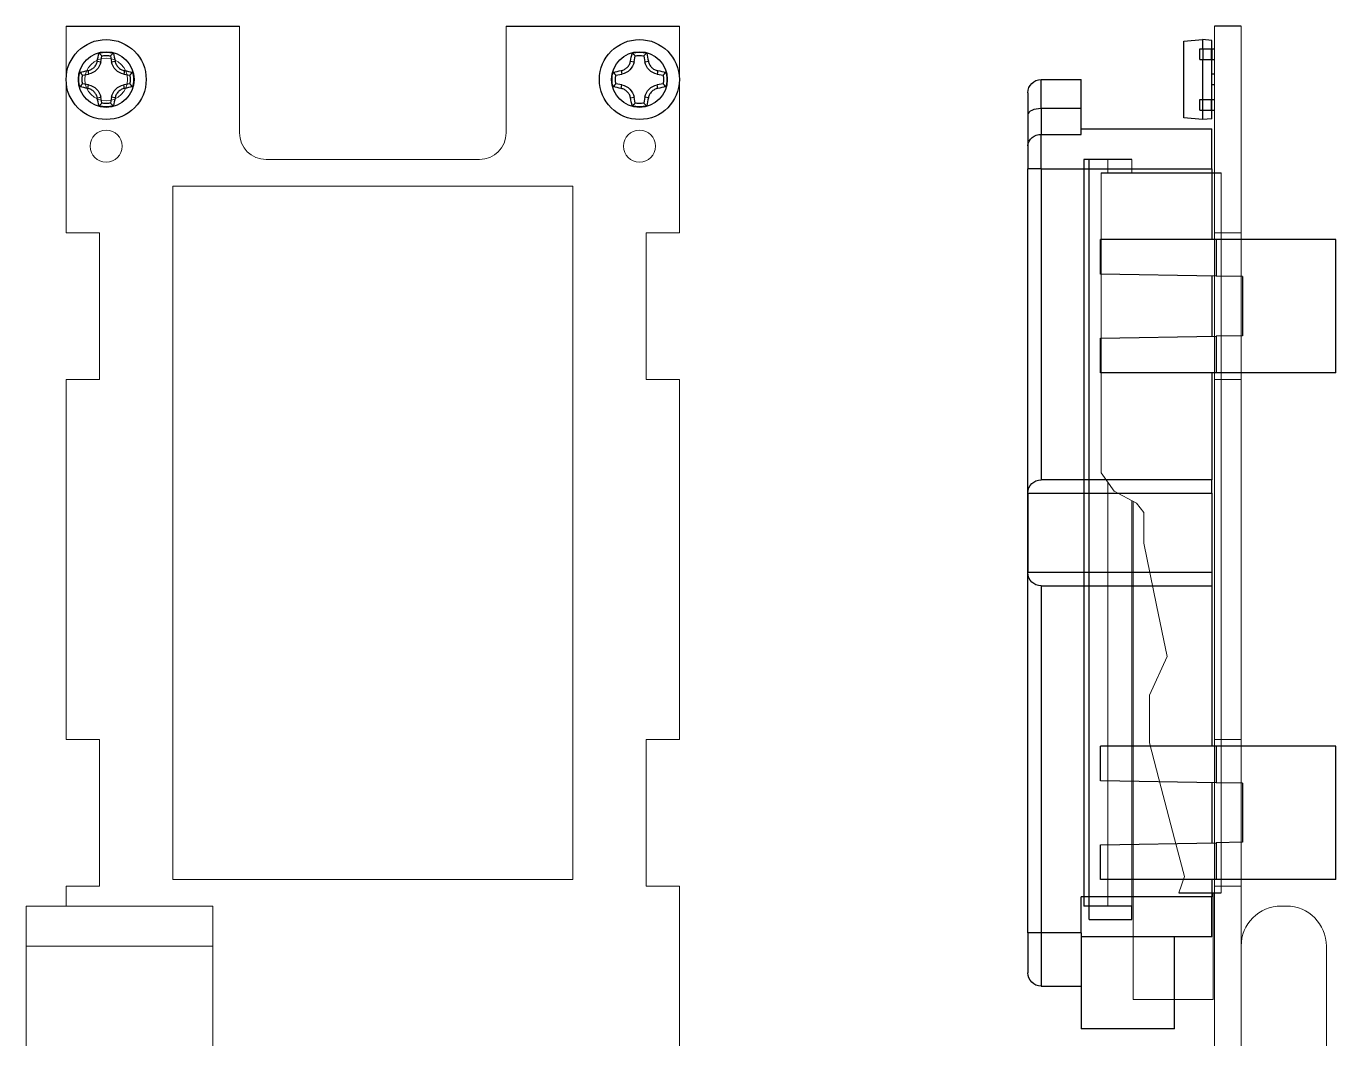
# Model space of a CAD drawing. Header units: millimetres. Extents: x -13 to 383, y -156 to 81.
# Drawn here: x -13 to 36.12, y 15.67 to 53.65 of the extents above; entities that cross this region are included whole.
import ezdxf

# ---------------------------------------------------------------- set-up
doc = ezdxf.new("R2010")
doc.units = ezdxf.units.MM
doc.header["$LTSCALE"] = 0.5
doc.layers.get('0').update_dxf_attribs({"lineweight": 18})

# ---------------------------------------------------------------- blocks, each defined once
blk = doc.blocks.new('*X5')
at = {"color": 7, "linetype": 'Continuous', "lineweight": 25}
for p, q in [((-6.441, -3.422), (-7.941, -3.422)), ((-7.941, -4.513), (-7.941, -3.422)), ((-6.441, -4.513), (-6.441, -3.422)), ((-5.941, -3.922), (-5.941, -4.74)), ((-7.941, -5.484), (-7.941, -4.513)), ((-7.941, -4.513), (-6.441, -4.513)), ((-6.441, -4.513), (-6.441, -5.484)), ((-5.941, -4.74), (-5.941, -5.913)), ((-7.941, -5.272), (-12.841, -5.272)), ((-12.841, -6.772), (-12.841, -5.272)), ((-6.441, -5.484), (-7.941, -5.484)), ((-6.441, -6.772), (-6.441, -5.484)), ((-5.941, -5.913), (-5.941, -6.772)), ((-6.441, -6.772), (-12.841, -6.772)), ((-12.841, -6.772), (-12.841, -9.422)), ((-6.441, -6.772), (-5.941, -6.772)), ((-6.441, -6.772), (-6.441, -18.432)), ((-5.941, -35.422), (-5.941, -6.772)), ((-17.491, -14.422), (-17.491, -9.422)), ((-17.491, -9.422), (-13.006, -9.422)), ((-13.006, -9.422), (-13.006, -10.798)), ((-13.006, -9.422), (-8.661, -9.422)), ((-8.661, -10.722), (-8.661, -9.422)), ((-13.991, -10.815), (-13.006, -10.798)), ((-13.006, -10.798), (-8.661, -10.722)), ((-12.841, -10.795), (-12.841, -13.049)), ((-13.991, -10.815), (-13.991, -13.029)), ((-13.991, -13.029), (-13.006, -13.046)), ((-13.006, -13.046), (-13.006, -14.422)), ((-8.661, -13.122), (-13.006, -13.046)), ((-8.661, -14.422), (-8.661, -13.122)), ((-17.491, -14.422), (-13.006, -14.422)), ((-13.006, -14.422), (-8.661, -14.422)), ((-12.841, -14.422), (-12.841, -18.432)), ((-12.841, -18.432), (-6.441, -18.432)), ((-12.841, -18.929), (-12.841, -18.432)), ((-5.941, -18.929), (-12.841, -18.929)), ((-12.841, -18.929), (-12.841, -21.914)), ((-5.941, -18.929), (-5.941, -21.914)), ((-12.841, -21.914), (-5.941, -21.914)), ((-12.841, -21.914), (-12.841, -22.412)), ((-6.441, -22.412), (-12.841, -22.412)), ((-12.841, -22.412), (-12.841, -28.422)), ((-6.441, -22.412), (-6.441, -35.422)), ((-17.491, -33.422), (-17.491, -28.422)), ((-17.491, -28.422), (-13.006, -28.422)), ((-13.006, -28.422), (-13.006, -29.798)), ((-13.006, -28.422), (-8.661, -28.422)), ((-8.661, -29.722), (-8.661, -28.422)), ((-13.991, -29.815), (-13.006, -29.798)), ((-13.991, -29.815), (-13.991, -32.029)), ((-13.006, -29.798), (-8.661, -29.722)), ((-12.841, -29.795), (-12.841, -32.049)), ((-13.991, -32.029), (-13.006, -32.046)), ((-13.006, -32.046), (-13.006, -33.422)), ((-8.661, -32.122), (-13.006, -32.046)), ((-8.661, -33.422), (-8.661, -32.122)), ((-17.491, -33.422), (-13.006, -33.422)), ((-13.006, -33.422), (-8.661, -33.422)), ((-12.841, -33.422), (-12.841, -34.072)), ((-12.841, -34.072), (-7.941, -34.072)), ((-12.841, -35.572), (-12.841, -34.072)), ((-7.941, -35.422), (-7.941, -34.072)), ((-12.841, -35.572), (-7.941, -35.572)), ((-11.441, -39.022), (-11.441, -35.572)), ((-7.941, -35.422), (-6.441, -35.422)), ((-7.941, -35.422), (-7.941, -37.381)), ((-6.441, -35.422), (-6.441, -37.422)), ((-6.441, -35.422), (-5.941, -35.422)), ((-5.941, -35.422), (-5.941, -36.922)), ((-7.941, -37.381), (-7.941, -39.022)), ((-6.441, -37.422), (-7.941, -37.422)), ((-11.441, -39.022), (-7.941, -39.022))]:
    blk.add_line(p, q, dxfattribs=at)
blk.add_lwpolyline([(-6.441, -4.513), (-6.344, -4.517), (-6.25, -4.53), (-6.164, -4.551), (-6.088, -4.579), (-6.026, -4.614), (-5.979, -4.653), (-5.951, -4.696), (-5.941, -4.74)], dxfattribs=at)
for centre, radius, start, end in [((-6.441, -3.922), 0.5, 360, 90), ((-6.409, -5.951), 0.469, 4.6814, 94.0184), ((-6.441, -18.932), 0.5, 0.2851, 90), ((-6.441, -21.912), 0.5, 270, 359.7149), ((-6.441, -36.922), 0.5, 270, 360)]:
    blk.add_arc(centre, radius, start, end, dxfattribs=at)
blk = doc.blocks.new('*X18')
at = {"color": 4, "linetype": 'Continuous', "lineweight": 25}
for p, q in [((-1.013, 28.176), (-2.813, 28.176)), ((-2.813, 28.176), (-2.813, 0.176)), ((-2.613, 0.176), (-2.613, 28.176)), ((-1.013, 0.176), (-2.813, 0.176)), ((-2.613, -0.324), (-2.613, 0.176)), ((-1.013, -0.324), (-1.013, 0.176)), ((-2.613, -0.324), (-1.013, -0.324))]:
    blk.add_line(p, q, dxfattribs=at)
at = {"color": 4, "linetype": 'Continuous', "ltscale": 0.5}
for p, q in [((-1.913, 27.676), (-1.913, 28.176)), ((-1.013, 27.676), (-1.013, 28.176)), ((-1.913, 0.176), (-1.913, 16.077)), ((-1.013, 0.176), (-1.013, 15.376))]:
    blk.add_line(p, q, dxfattribs=at)
blk = doc.blocks.new('*X19')
at = {"color": 8, "linetype": 'Continuous', "ltscale": 0.5}
for p, q in [((-2.508, -1.171), (-2.508, -12.418)), ((1.992, -1.171), (1.992, -28.171)), ((-2.508, -12.418), (-2.02, -13.104)), ((-2.02, -13.104), (-1.188, -13.564)), ((-1.188, -13.564), (-0.911, -13.906)), ((-0.911, -13.906), (-0.911, -15.063)), ((-0.911, -15.063), (-0.434, -17.382)), ((-0.434, -17.382), (-0.037, -19.313)), ((-0.037, -19.313), (-0.691, -20.756)), ((-0.691, -20.756), (-0.691, -22.553)), ((-0.691, -22.553), (-0.251, -24.24)), ((-0.251, -24.24), (0.246, -26.144)), ((0.246, -26.144), (0.615, -27.561)), ((0.615, -27.561), (0.41, -28.171))]:
    blk.add_line(p, q, dxfattribs=at)
at = {"color": 8, "linetype": 'Continuous', "lineweight": 25}
for p, q in [((-2.508, -1.171), (1.992, -1.171)), ((0.41, -28.171), (1.992, -28.171))]:
    blk.add_line(p, q, dxfattribs=at)
blk = doc.blocks.new('*X20')
at = {"color": 0, "linetype": 'Continuous', "ltscale": 0.5}
for p, q in [((-2.074, -1.099), (-2.074, 17.574)), ((0.926, -1.099), (0.926, 2.901)), ((0.926, -1.099), (-2.074, -1.099))]:
    blk.add_line(p, q, dxfattribs=at)
blk = doc.blocks.new('*X24')
at = {"color": 8, "linetype": 'Continuous', "ltscale": 0.5}
for p, q in [((-8.293, 2.47), (-8.093, 2.47)), ((-9.793, -5.03), (-9.793, 0.97)), ((-6.593, -5.03), (-6.593, 0.97)), ((-8.293, -6.53), (-8.093, -6.53))]:
    blk.add_line(p, q, dxfattribs=at)
for centre, start, end in [((-8.293, 0.97), 90, 180), ((-8.093, 0.97), 0, 90), ((-8.293, -5.03), 180, 270), ((-8.093, -5.03), 270, 360)]:
    blk.add_arc(centre, 1.5, start, end, dxfattribs=at)
blk = doc.blocks.new('*X26')
at = {"color": 9, "linetype": 'Continuous', "lineweight": 25}
for p, q in [((-7.948, 0.52), (-7.248, 0.581)), ((-7.948, -2.358), (-7.948, 0.52)), ((-7.248, 0.581), (-7.248, 0.231)), ((-6.898, 0.55), (-7.248, 0.581)), ((-6.898, 0.231), (-6.898, 0.55)), ((-7.348, -0.169), (-7.348, 0.231)), ((-7.348, 0.231), (-7.231, 0.231)), ((-7.231, 0.231), (-7.231, -0.169)), ((-7.231, 0.231), (-6.925, 0.231)), ((-6.925, 0.231), (-6.925, -0.169)), ((-6.925, 0.231), (-6.898, 0.231)), ((-6.898, 0.231), (-6.798, 0.231)), ((-6.898, 0.231), (-6.898, -0.169)), ((-7.348, -0.169), (-7.231, -0.169)), ((-7.248, -0.169), (-7.248, -1.669)), ((-7.231, -0.169), (-6.925, -0.169)), ((-6.925, -0.169), (-6.898, -0.169)), ((-6.898, -0.169), (-6.798, -0.169)), ((-6.898, -1.669), (-6.898, -0.169)), ((-6.798, -0.719), (-6.898, -0.719)), ((-6.798, -1.119), (-6.898, -1.119)), ((-7.348, -2.069), (-7.348, -1.669)), ((-7.348, -1.669), (-7.231, -1.669)), ((-7.231, -2.069), (-7.231, -1.669)), ((-7.231, -1.669), (-6.925, -1.669)), ((-6.925, -1.669), (-6.925, -2.069)), ((-6.925, -1.669), (-6.898, -1.669)), ((-6.898, -1.669), (-6.798, -1.669)), ((-6.898, -2.069), (-6.898, -1.669)), ((-7.248, -2.419), (-7.948, -2.358)), ((-7.348, -2.069), (-7.231, -2.069)), ((-7.248, -2.069), (-7.248, -2.419)), ((-6.898, -2.388), (-7.248, -2.419)), ((-7.231, -2.069), (-6.925, -2.069)), ((-6.925, -2.069), (-6.898, -2.069)), ((-6.898, -2.069), (-6.798, -2.069)), ((-6.898, -2.388), (-6.898, -2.069))]:
    blk.add_line(p, q, dxfattribs=at)
blk = doc.blocks.new('*X27')
at = {"color": 3, "linetype": 'Continuous', "lineweight": 25}
blk.add_line((-6.06, -9.183), (-7.06, -9.183), dxfattribs=at)
at = {"color": 3}
for p, q in [((-7.06, -65.683), (-7.06, -9.183)), ((-6.06, -65.683), (-6.06, -9.183)), ((-6.06, -58.683), (-7.06, -58.683)), ((-6.06, -61.183), (-7.06, -61.183)), ((-6.06, -65.683), (-7.06, -65.683))]:
    blk.add_line(p, q, dxfattribs=at)
at = {"color": 3, "linetype": 'Continuous', "ltscale": 0.5}
for p, q in [((-6.06, -16.933), (-7.06, -16.933)), ((-6.06, -22.433), (-7.06, -22.433)), ((-6.06, -35.933), (-7.06, -35.933)), ((-6.06, -41.433), (-7.06, -41.433))]:
    blk.add_line(p, q, dxfattribs=at)

msp = doc.modelspace()

# ---------------------------------------------------------------- linework, layer by layer
at = {"color": 3, "linetype": 'Continuous', "lineweight": 25}
for p, q in [((-11.5, 53.65), (-5, 53.65)), ((5, 53.65), (11.5, 53.65))]:
    msp.add_line(p, q, dxfattribs=at)
at = {"color": 3}
for p, q in [((-11.5, 45.9), (-11.5, 53.65)), ((-5, 53.65), (-5, 49.65)), ((5, 53.65), (5, 49.65)), ((11.5, 45.9), (11.5, 53.65)), ((-4, 48.65), (4, 48.65)), ((-11.5, 26.9), (-11.5, 40.4)), ((11.5, 26.9), (11.5, 40.4)), ((-11.5, 20.65), (-11.5, 21.4)), ((11.5, 1.15), (11.5, 21.4))]:
    msp.add_line(p, q, dxfattribs=at)
at = {"color": 7, "linetype": 'Continuous', "lineweight": 25}
for p, q in [((-10.335, 52.335), (-10.204, 52.312)), ((-10.204, 52.312), (-10.164, 52.535)), ((-9.836, 52.535), (-9.796, 52.312)), ((-9.796, 52.312), (-9.665, 52.335)), ((9.665, 52.335), (9.796, 52.312)), ((9.796, 52.312), (9.836, 52.535)), ((10.164, 52.535), (10.204, 52.312)), ((10.204, 52.312), (10.335, 52.335)), ((-10.885, 51.814), (-10.662, 51.854)), ((-10.685, 51.985), (-10.662, 51.854)), ((-9.315, 51.985), (-9.338, 51.854)), ((-9.338, 51.854), (-9.115, 51.814)), ((9.115, 51.814), (9.338, 51.854)), ((9.315, 51.985), (9.338, 51.854)), ((10.685, 51.985), (10.662, 51.854)), ((10.662, 51.854), (10.885, 51.814)), ((-10.662, 51.446), (-10.885, 51.486)), ((-10.685, 51.315), (-10.662, 51.446)), ((-9.115, 51.486), (-9.338, 51.446)), ((-9.315, 51.315), (-9.338, 51.446)), ((9.338, 51.446), (9.115, 51.486)), ((9.315, 51.315), (9.338, 51.446)), ((10.885, 51.486), (10.662, 51.446)), ((10.685, 51.315), (10.662, 51.446)), ((-10.335, 50.965), (-10.204, 50.988)), ((-10.164, 50.765), (-10.204, 50.988)), ((-9.796, 50.988), (-9.836, 50.765)), ((-9.665, 50.965), (-9.796, 50.988)), ((9.665, 50.965), (9.796, 50.988)), ((9.836, 50.765), (9.796, 50.988)), ((10.204, 50.988), (10.164, 50.765)), ((10.335, 50.965), (10.204, 50.988))]:
    msp.add_line(p, q, dxfattribs=at)
at = {"color": 8, "linetype": 'Continuous', "ltscale": 0.5}
for p, q in [((-7.5, 21.65), (-7.5, 47.65)), ((-7.5, 47.65), (7.5, 47.65)), ((7.5, 21.65), (7.5, 47.65)), ((-7.5, 21.65), (7.5, 21.65)), ((-13, 20.65), (-13, 11.65)), ((-13, 20.65), (-6, 20.65)), ((-6, 20.65), (-6, 11.65)), ((-13, 19.15), (-6, 19.15))]:
    msp.add_line(p, q, dxfattribs=at)
at = {"color": 3, "linetype": 'Continuous', "ltscale": 0.5}
for p, q in [((-11.5, 45.9), (-10.25, 45.9)), ((-10.25, 45.9), (-10.25, 40.4)), ((10.25, 45.9), (10.25, 40.4)), ((11.5, 45.9), (10.25, 45.9)), ((-11.5, 40.4), (-10.25, 40.4)), ((11.5, 40.4), (10.25, 40.4)), ((-11.5, 26.9), (-10.25, 26.9)), ((-10.25, 21.4), (-10.25, 26.9)), ((10.25, 21.4), (10.25, 26.9)), ((11.5, 26.9), (10.25, 26.9)), ((-11.5, 21.4), (-10.25, 21.4)), ((11.5, 21.4), (10.25, 21.4))]:
    msp.add_line(p, q, dxfattribs=at)
at = {"color": 7, "linetype": 'Continuous', "lineweight": 25}
for centre, radius in [((-10, 51.65), 1.5), ((10, 51.65), 1.5), ((-10, 51.65), 1.044), ((10, 51.65), 1.044)]:
    msp.add_circle(centre, radius, dxfattribs=at)
at = {"color": 3}
for centre, radius in [((-10, 51.65), 0.8), ((-10, 49.15), 0.6), ((10, 49.15), 0.6)]:
    msp.add_circle(centre, radius, dxfattribs=at)
for centre, start, end in [((-4, 49.65), 180, 270), ((4, 49.65), 270, 360)]:
    msp.add_arc(centre, 1, start, end, dxfattribs=at)
at = {"color": 7, "linetype": 'Continuous', "lineweight": 25}
for points in [[(-10.335, 52.335), (-10.315, 52.437), (-10.294, 52.538), (-10.274, 52.639)], [(-9.726, 52.639), (-9.706, 52.538), (-9.685, 52.437), (-9.665, 52.335)], [(9.665, 52.335), (9.685, 52.437), (9.706, 52.538), (9.726, 52.639)], [(10.274, 52.639), (10.294, 52.538), (10.315, 52.437), (10.335, 52.335)], [(-10.989, 51.924), (-10.888, 51.944), (-10.787, 51.965), (-10.685, 51.985)], [(-9.315, 51.985), (-9.213, 51.965), (-9.112, 51.944), (-9.011, 51.924)], [(9.011, 51.924), (9.112, 51.944), (9.213, 51.965), (9.315, 51.985)], [(10.685, 51.985), (10.787, 51.965), (10.888, 51.944), (10.989, 51.924)], [(-10.685, 51.315), (-10.787, 51.335), (-10.888, 51.356), (-10.989, 51.376)], [(-9.011, 51.376), (-9.112, 51.356), (-9.213, 51.335), (-9.315, 51.315)], [(9.315, 51.315), (9.213, 51.335), (9.112, 51.356), (9.011, 51.376)], [(10.989, 51.376), (10.888, 51.356), (10.787, 51.335), (10.685, 51.315)], [(-10.274, 50.661), (-10.294, 50.762), (-10.315, 50.863), (-10.335, 50.965)], [(-9.665, 50.965), (-9.685, 50.863), (-9.706, 50.762), (-9.726, 50.661)], [(9.726, 50.661), (9.706, 50.762), (9.685, 50.863), (9.665, 50.965)], [(10.335, 50.965), (10.315, 50.863), (10.294, 50.762), (10.274, 50.661)]]:
    msp.add_open_spline(points, degree=3, dxfattribs=at)
for points, knots in [([(-10.274, 52.639), (-10.244, 52.647), (-10.184, 52.662), (-10.092, 52.674), (-10, 52.679), (-9.908, 52.674), (-9.816, 52.662), (-9.756, 52.647), (-9.726, 52.639)], [0, 0, 0, 0, 0.0937468, 0.1860006, 0.2774979, 0.3689952, 0.461249, 0.5549958, 0.5549958, 0.5549958, 0.5549958]), ([(-10.164, 52.535), (-10.182, 52.552), (-10.218, 52.588), (-10.255, 52.622), (-10.274, 52.639)], [0, 0, 0, 0, 0.0739693, 0.1514646, 0.1514646, 0.1514646, 0.1514646]), ([(-9.726, 52.639), (-9.745, 52.622), (-9.782, 52.588), (-9.818, 52.552), (-9.836, 52.535)], [0, 0, 0, 0, 0.0774953, 0.1514646, 0.1514646, 0.1514646, 0.1514646]), ([(9.726, 52.639), (9.756, 52.647), (9.816, 52.662), (9.908, 52.674), (10, 52.679), (10.092, 52.674), (10.184, 52.662), (10.244, 52.647), (10.274, 52.639)], [0, 0, 0, 0, 0.0937468, 0.1860006, 0.2774979, 0.3689952, 0.461249, 0.5549958, 0.5549958, 0.5549958, 0.5549958]), ([(9.836, 52.535), (9.818, 52.552), (9.782, 52.588), (9.745, 52.622), (9.726, 52.639)], [0, 0, 0, 0, 0.0739693, 0.1514646, 0.1514646, 0.1514646, 0.1514646]), ([(10.274, 52.639), (10.255, 52.622), (10.218, 52.588), (10.182, 52.552), (10.164, 52.535)], [0, 0, 0, 0, 0.0774953, 0.1514646, 0.1514646, 0.1514646, 0.1514646]), ([(-10.685, 51.985), (-10.663, 51.99), (-10.621, 52), (-10.561, 52.027), (-10.505, 52.062), (-10.439, 52.119), (-10.37, 52.208), (-10.347, 52.293), (-10.335, 52.335)], [0, 0, 0, 0, 0.0664915, 0.1314577, 0.1964044, 0.2628417, 0.393774, 0.5251541, 0.5251541, 0.5251541, 0.5251541]), ([(-10.204, 52.312), (-10.224, 52.199), (-10.28, 52.092), (-10.442, 51.93), (-10.549, 51.874), (-10.662, 51.854)], [0, 0, 0, 0, 0.3432641, 0.3432641, 0.6865283, 0.6865283, 0.6865283, 0.6865283]), ([(-10.164, 52.535), (-10.137, 52.539), (-10.083, 52.548), (-10, 52.551), (-9.917, 52.548), (-9.863, 52.539), (-9.836, 52.535)], [0, 0, 0, 0, 0.0829086, 0.165114, 0.2473195, 0.3302281, 0.3302281, 0.3302281, 0.3302281]), ([(-9.338, 51.854), (-9.451, 51.874), (-9.558, 51.93), (-9.72, 52.092), (-9.776, 52.199), (-9.796, 52.312)], [0, 0, 0, 0, 0.3432641, 0.3432641, 0.6865283, 0.6865283, 0.6865283, 0.6865283]), ([(-9.665, 52.335), (-9.66, 52.313), (-9.65, 52.271), (-9.623, 52.211), (-9.588, 52.155), (-9.531, 52.089), (-9.442, 52.02), (-9.357, 51.997), (-9.315, 51.985)], [0, 0, 0, 0, 0.0665282, 0.1315134, 0.1964508, 0.2628396, 0.3938295, 0.5251544, 0.5251544, 0.5251544, 0.5251544]), ([(9.315, 51.985), (9.337, 51.99), (9.379, 52), (9.439, 52.027), (9.495, 52.062), (9.561, 52.119), (9.63, 52.208), (9.653, 52.293), (9.665, 52.335)], [0, 0, 0, 0, 0.0664915, 0.1314577, 0.1964044, 0.2628417, 0.393774, 0.5251541, 0.5251541, 0.5251541, 0.5251541]), ([(9.796, 52.312), (9.776, 52.199), (9.72, 52.092), (9.558, 51.93), (9.451, 51.874), (9.338, 51.854)], [0, 0, 0, 0, 0.3432641, 0.3432641, 0.6865283, 0.6865283, 0.6865283, 0.6865283]), ([(9.836, 52.535), (9.863, 52.539), (9.917, 52.548), (10, 52.551), (10.083, 52.548), (10.137, 52.539), (10.164, 52.535)], [0, 0, 0, 0, 0.0829086, 0.165114, 0.2473195, 0.3302281, 0.3302281, 0.3302281, 0.3302281]), ([(10.662, 51.854), (10.549, 51.874), (10.442, 51.93), (10.28, 52.092), (10.224, 52.199), (10.204, 52.312)], [0, 0, 0, 0, 0.3432641, 0.3432641, 0.6865283, 0.6865283, 0.6865283, 0.6865283]), ([(10.335, 52.335), (10.34, 52.313), (10.35, 52.271), (10.377, 52.211), (10.412, 52.155), (10.469, 52.089), (10.558, 52.02), (10.643, 51.997), (10.685, 51.985)], [0, 0, 0, 0, 0.0665282, 0.1315134, 0.1964508, 0.2628396, 0.3938295, 0.5251544, 0.5251544, 0.5251544, 0.5251544]), ([(-10.989, 51.376), (-10.997, 51.406), (-11.012, 51.466), (-11.024, 51.558), (-11.029, 51.65), (-11.024, 51.742), (-11.012, 51.834), (-10.997, 51.894), (-10.989, 51.924)], [0, 0, 0, 0, 0.0938471, 0.1860833, 0.2775031, 0.368923, 0.4611592, 0.5550063, 0.5550063, 0.5550063, 0.5550063]), ([(-10.989, 51.924), (-10.972, 51.905), (-10.938, 51.868), (-10.902, 51.832), (-10.885, 51.814)], [0, 0, 0, 0, 0.0774953, 0.1514646, 0.1514646, 0.1514646, 0.1514646]), ([(-10.885, 51.486), (-10.889, 51.513), (-10.898, 51.567), (-10.901, 51.65), (-10.898, 51.733), (-10.889, 51.787), (-10.885, 51.814)], [0, 0, 0, 0, 0.0829086, 0.165114, 0.2473195, 0.3302281, 0.3302281, 0.3302281, 0.3302281]), ([(-9.115, 51.814), (-9.098, 51.832), (-9.062, 51.868), (-9.028, 51.905), (-9.011, 51.924)], [0, 0, 0, 0, 0.0739693, 0.1514646, 0.1514646, 0.1514646, 0.1514646]), ([(-9.115, 51.814), (-9.111, 51.787), (-9.102, 51.733), (-9.099, 51.65), (-9.102, 51.567), (-9.111, 51.513), (-9.115, 51.486)], [0, 0, 0, 0, 0.0829086, 0.165114, 0.2473195, 0.3302281, 0.3302281, 0.3302281, 0.3302281]), ([(-9.011, 51.924), (-9.003, 51.894), (-8.988, 51.834), (-8.976, 51.742), (-8.971, 51.65), (-8.976, 51.558), (-8.988, 51.466), (-9.003, 51.406), (-9.011, 51.376)], [0, 0, 0, 0, 0.0938471, 0.1860833, 0.2775031, 0.368923, 0.4611592, 0.5550063, 0.5550063, 0.5550063, 0.5550063]), ([(9.011, 51.376), (9.003, 51.406), (8.988, 51.466), (8.976, 51.558), (8.971, 51.65), (8.976, 51.742), (8.988, 51.834), (9.003, 51.894), (9.011, 51.924)], [0, 0, 0, 0, 0.0938471, 0.1860833, 0.2775031, 0.368923, 0.4611592, 0.5550063, 0.5550063, 0.5550063, 0.5550063]), ([(9.011, 51.924), (9.028, 51.905), (9.062, 51.868), (9.098, 51.832), (9.115, 51.814)], [0, 0, 0, 0, 0.0774953, 0.1514646, 0.1514646, 0.1514646, 0.1514646]), ([(9.115, 51.486), (9.111, 51.513), (9.102, 51.567), (9.099, 51.65), (9.102, 51.733), (9.111, 51.787), (9.115, 51.814)], [0, 0, 0, 0, 0.0829086, 0.165114, 0.2473195, 0.3302281, 0.3302281, 0.3302281, 0.3302281]), ([(10.885, 51.814), (10.902, 51.832), (10.938, 51.868), (10.972, 51.905), (10.989, 51.924)], [0, 0, 0, 0, 0.0739693, 0.1514646, 0.1514646, 0.1514646, 0.1514646]), ([(10.885, 51.814), (10.889, 51.787), (10.898, 51.733), (10.901, 51.65), (10.898, 51.567), (10.889, 51.513), (10.885, 51.486)], [0, 0, 0, 0, 0.0829086, 0.165114, 0.2473195, 0.3302281, 0.3302281, 0.3302281, 0.3302281]), ([(10.989, 51.924), (10.997, 51.894), (11.012, 51.834), (11.024, 51.742), (11.029, 51.65), (11.024, 51.558), (11.012, 51.466), (10.997, 51.406), (10.989, 51.376)], [0, 0, 0, 0, 0.0938471, 0.1860833, 0.2775031, 0.368923, 0.4611592, 0.5550063, 0.5550063, 0.5550063, 0.5550063]), ([(-10.885, 51.486), (-10.902, 51.468), (-10.938, 51.432), (-10.972, 51.395), (-10.989, 51.376)], [0, 0, 0, 0, 0.0739693, 0.1514646, 0.1514646, 0.1514646, 0.1514646]), ([(-10.335, 50.965), (-10.34, 50.987), (-10.35, 51.029), (-10.377, 51.089), (-10.412, 51.145), (-10.469, 51.211), (-10.558, 51.28), (-10.643, 51.303), (-10.685, 51.315)], [0, 0, 0, 0, 0.0665282, 0.1315134, 0.1964508, 0.2628396, 0.3938295, 0.5251544, 0.5251544, 0.5251544, 0.5251544]), ([(-10.662, 51.446), (-10.549, 51.426), (-10.442, 51.37), (-10.28, 51.208), (-10.224, 51.101), (-10.204, 50.988)], [0, 0, 0, 0, 0.3432641, 0.3432641, 0.6865283, 0.6865283, 0.6865283, 0.6865283]), ([(-9.796, 50.988), (-9.776, 51.101), (-9.72, 51.208), (-9.558, 51.37), (-9.451, 51.426), (-9.338, 51.446)], [0, 0, 0, 0, 0.3432641, 0.3432641, 0.6865283, 0.6865283, 0.6865283, 0.6865283]), ([(-9.315, 51.315), (-9.337, 51.31), (-9.379, 51.3), (-9.439, 51.273), (-9.495, 51.238), (-9.561, 51.181), (-9.63, 51.092), (-9.653, 51.007), (-9.665, 50.965)], [0, 0, 0, 0, 0.0664915, 0.1314577, 0.1964044, 0.2628417, 0.393774, 0.5251541, 0.5251541, 0.5251541, 0.5251541]), ([(-9.011, 51.376), (-9.028, 51.395), (-9.062, 51.432), (-9.098, 51.468), (-9.115, 51.486)], [0, 0, 0, 0, 0.0774953, 0.1514646, 0.1514646, 0.1514646, 0.1514646]), ([(9.115, 51.486), (9.098, 51.468), (9.062, 51.432), (9.028, 51.395), (9.011, 51.376)], [0, 0, 0, 0, 0.0739693, 0.1514646, 0.1514646, 0.1514646, 0.1514646]), ([(9.665, 50.965), (9.66, 50.987), (9.65, 51.029), (9.623, 51.089), (9.588, 51.145), (9.531, 51.211), (9.442, 51.28), (9.357, 51.303), (9.315, 51.315)], [0, 0, 0, 0, 0.0665282, 0.1315134, 0.1964508, 0.2628396, 0.3938295, 0.5251544, 0.5251544, 0.5251544, 0.5251544]), ([(9.338, 51.446), (9.451, 51.426), (9.558, 51.37), (9.72, 51.208), (9.776, 51.101), (9.796, 50.988)], [0, 0, 0, 0, 0.3432641, 0.3432641, 0.6865283, 0.6865283, 0.6865283, 0.6865283]), ([(10.204, 50.988), (10.224, 51.101), (10.28, 51.208), (10.442, 51.37), (10.549, 51.426), (10.662, 51.446)], [0, 0, 0, 0, 0.3432641, 0.3432641, 0.6865283, 0.6865283, 0.6865283, 0.6865283]), ([(10.685, 51.315), (10.663, 51.31), (10.621, 51.3), (10.561, 51.273), (10.505, 51.238), (10.439, 51.181), (10.37, 51.092), (10.347, 51.007), (10.335, 50.965)], [0, 0, 0, 0, 0.0664915, 0.1314577, 0.1964044, 0.2628417, 0.393774, 0.5251541, 0.5251541, 0.5251541, 0.5251541]), ([(10.989, 51.376), (10.972, 51.395), (10.938, 51.432), (10.902, 51.468), (10.885, 51.486)], [0, 0, 0, 0, 0.0774953, 0.1514646, 0.1514646, 0.1514646, 0.1514646]), ([(-10.274, 50.661), (-10.255, 50.678), (-10.218, 50.712), (-10.182, 50.748), (-10.164, 50.765)], [0, 0, 0, 0, 0.0774953, 0.1514646, 0.1514646, 0.1514646, 0.1514646]), ([(-9.726, 50.661), (-9.756, 50.653), (-9.816, 50.638), (-9.908, 50.626), (-10, 50.621), (-10.092, 50.626), (-10.184, 50.638), (-10.244, 50.653), (-10.274, 50.661)], [0, 0, 0, 0, 0.0937468, 0.1860006, 0.2774979, 0.3689952, 0.461249, 0.5549958, 0.5549958, 0.5549958, 0.5549958]), ([(-9.836, 50.765), (-9.863, 50.761), (-9.917, 50.752), (-10, 50.749), (-10.083, 50.752), (-10.137, 50.761), (-10.164, 50.765)], [0, 0, 0, 0, 0.0829086, 0.165114, 0.2473195, 0.3302281, 0.3302281, 0.3302281, 0.3302281]), ([(-9.836, 50.765), (-9.818, 50.748), (-9.782, 50.712), (-9.745, 50.678), (-9.726, 50.661)], [0, 0, 0, 0, 0.0739693, 0.1514646, 0.1514646, 0.1514646, 0.1514646]), ([(9.726, 50.661), (9.745, 50.678), (9.782, 50.712), (9.818, 50.748), (9.836, 50.765)], [0, 0, 0, 0, 0.0774953, 0.1514646, 0.1514646, 0.1514646, 0.1514646]), ([(10.274, 50.661), (10.244, 50.653), (10.184, 50.638), (10.092, 50.626), (10, 50.621), (9.908, 50.626), (9.816, 50.638), (9.756, 50.653), (9.726, 50.661)], [0, 0, 0, 0, 0.0937468, 0.1860006, 0.2774979, 0.3689952, 0.461249, 0.5549958, 0.5549958, 0.5549958, 0.5549958]), ([(10.164, 50.765), (10.137, 50.761), (10.083, 50.752), (10, 50.749), (9.917, 50.752), (9.863, 50.761), (9.836, 50.765)], [0, 0, 0, 0, 0.0829086, 0.165114, 0.2473195, 0.3302281, 0.3302281, 0.3302281, 0.3302281]), ([(10.164, 50.765), (10.182, 50.748), (10.218, 50.712), (10.255, 50.678), (10.274, 50.661)], [0, 0, 0, 0, 0.0739693, 0.1514646, 0.1514646, 0.1514646, 0.1514646])]:
    msp.add_open_spline(points, degree=3, knots=knots, dxfattribs=at)

# ---------------------------------------------------------------- block references
at = {"color": 3, "linetype": 'Continuous', "ltscale": 0.5}
for name, p in [('*X27', (38.626, 62.833)), ('*X26', (38.365, 52.569)), ('*X24', (42.359, 18.18))]:
    msp.add_blockref(name, p, dxfattribs=at)
at = {"color": 0, "linetype": 'Continuous', "ltscale": 0.5, "xscale": -0.9999999999999999}
msp.add_blockref('*X5', (18.625, 55.072), dxfattribs=at)
at = {"color": 8, "linetype": 'Continuous', "ltscale": 0.5}
for name, p in [('*X18', (29.48, 20.474)), ('*X19', (29.824, 49.321)), ('*X20', (30.59, 18.249))]:
    msp.add_blockref(name, p, dxfattribs=at)

doc.saveas('drawing.dxf')
